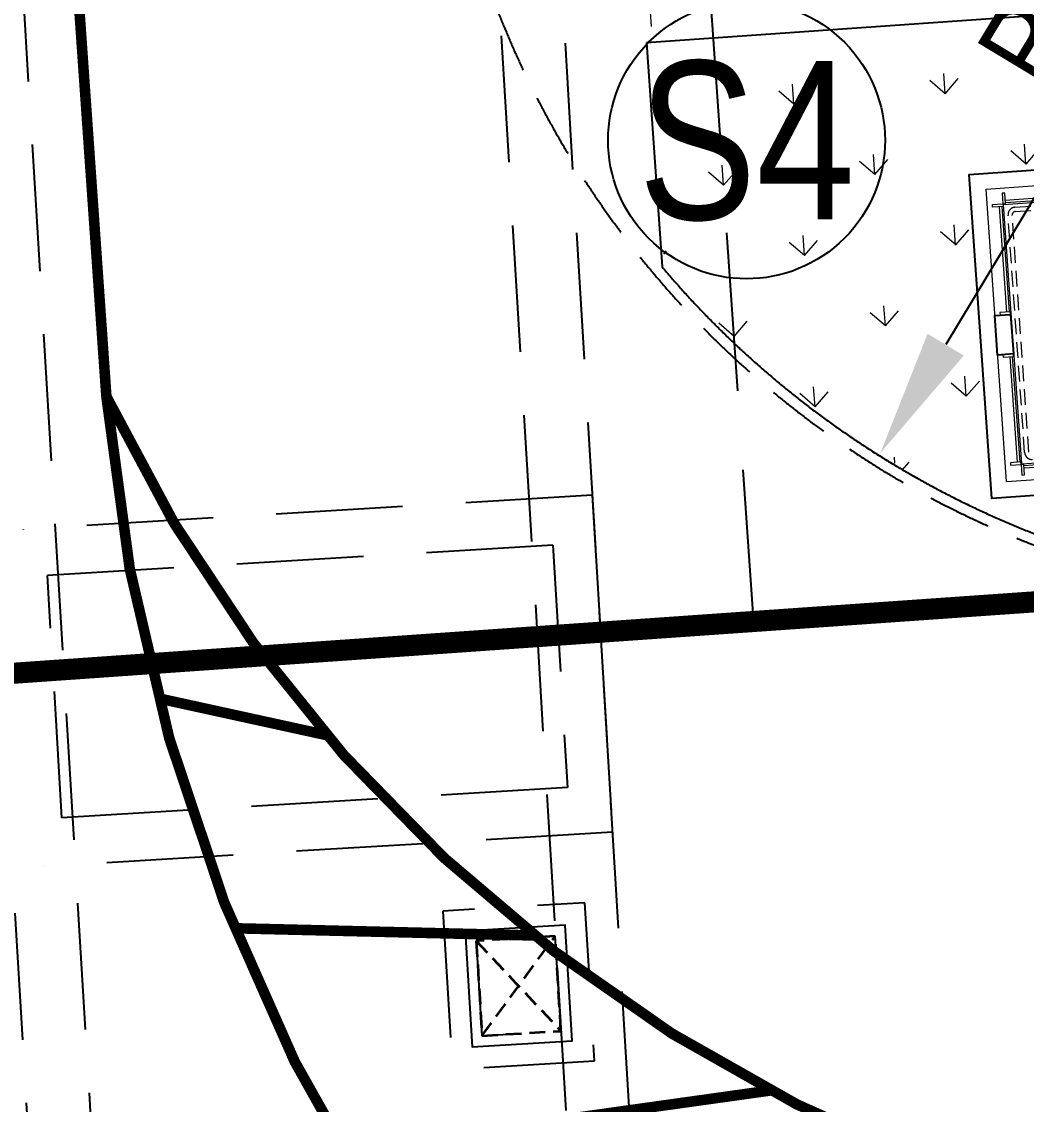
# Model space of a CAD drawing. Header units: millimetres. Extents: x 834681283 to 835686922, y 817551134 to 819407044.
# Drawn here: x 835220790 to 835230313, y 818085192 to 818095450 of the extents above; entities that cross this region are included whole.
import ezdxf
from ezdxf.enums import TextEntityAlignment as Align
from ezdxf.xclip import XClip

# ---------------------------------------------------------------- set-up
doc = ezdxf.new("R2010")
doc.units = ezdxf.units.MM
doc.header["$LTSCALE"] = 1200
doc.header["$MEASUREMENT"] = 0
doc.header["$XCLIPFRAME"] = 0
for name, pattern in [('P01-MAAN-P-EVA$0$HIDDEN', [0.375, 0.25, -0.125]), ('P01-MAGP-EVA-GREENERY$0$DASHED', [0.75, 0.5, -0.25]), ('P01-MAGP-EVA-GREENERY$0$DASHEDX2', [1.5, 1, -0.5]), ('P01-MAGP-EVA-GREENERY$0$HIDDEN2', [0.1875, 0.125, -0.0625]), ('P01-MAGP-EVA-GREENERY$0$HIDDENX2', [0.75, 0.5, -0.25]), ('P01-MAGP-EVA-GREENERY$0$M_RM1104', [6, 4, -2]), ('SITE BOUNDARY$0$PHANTOM', [2.5, 1.25, -0.25, 0.25, -0.25, 0.25, -0.25])]:
    doc.linetypes.add(name, pattern=pattern)
doc.layers.get('Defpoints').update_dxf_attribs({"color": 15})
for name, color, linetype, lineweight in [('AR-PLANT_AR_BS_MI_', 9, 'Continuous', 25), ('P01-MAAN-P-EVA$0$AR-DIM_AR_', 4, 'Continuous', 25), ('P01-MAGP-EVA-GREENERY$0$AR-HATCH_AR_', 8, 'Continuous', 13), ('P01-MAGP-EVA-GREENERY$0$AR-STAIR_AR_BS_MI_', 7, 'Continuous', 18), ('P01-MAGP-EVA-GREENERY$0$AR-WA-STEEL_AR_BS_MI_', 3, 'Continuous', 0), ('P01-MAGP-EVA-GREENERY$0$DR-PIT', 8, 'P01-MAGP-EVA-GREENERY$0$HIDDEN2', 35), ('P01-MAGP-EVA-GREENERY$0$LI-FIT', 8, 'Continuous', 25), ('P01-MAGP-EVA-GREENERY$0$RLP340', 8, 'P01-MAGP-EVA-GREENERY$0$HIDDEN2', 5), ('P01-MAGP-P-RF$0$AR-PLANT_AR_BS_MI_', 4, 'Continuous', 25), ('SITE BOUNDARY$0$AR-SIMS_BL_400', 1, 'SITE BOUNDARY$0$PHANTOM', 140)]:
    doc.layers.add(name, color=color, linetype=linetype, lineweight=lineweight)
for name, color, linetype in [('P01-MAAN-P-EVA$0$AW-TXT-FS', 4, 'Continuous'), ('P01-MAAN-P-EVA$0$HATCH', 9, 'Continuous'), ('P01-MAAN-P-EVA$0$RLP0830A', 6, 'Continuous'), ('P01-MAGP-EVA-GREENERY$0$0L_UTIL_MANHOLE COVER', 8, 'Continuous'), ('P01-MAGP-EVA-GREENERY$0$AR-FS-AR-EVA', 8, 'Continuous'), ('P01-MAGP-EVA-GREENERY$0$AR-LANDS_AR_MI_', 9, 'Continuous'), ('P01-MAGP-EVA-GREENERY$0$BOX-CULVERT', 8, 'P01-MAGP-EVA-GREENERY$0$DASHED'), ('P01-MAGP-EVA-GREENERY$0$MVA_MARKING', 254, 'Continuous')]:
    doc.layers.add(name, color=color, linetype=linetype)
doc.layers.get('P01-MAGP-EVA-GREENERY$0$BOX-CULVERT').off()
doc.styles.add('P01-MAAN-P-EVA$0$ARIAL', font='arial.ttf', dxfattribs={"width": 0.8})
doc.styles.add('P01-MAAN-P-EVA$0$STANDARD', font='arial.ttf', dxfattribs={"width": 0.8})
doc.dimstyles.new('P01-MAAN-P-EVA$0$DIM-500', dxfattribs={"dimscale": 400, "dimtxt": 2, "dimasz": 1, "dimexe": 1, "dimexo": 1, "dimgap": 1, "dimtad": 1, "dimdec": 0, "dimrnd": 0.1, "dimdsep": 46, "dimtxsty": 'P01-MAAN-P-EVA$0$ARIAL', "dimblk1": 'P01-MAAN-P-EVA$0$_OBLIQUE', "dimblk2": 'P01-MAAN-P-EVA$0$_OBLIQUE', "dimsah": 1, "dimcen": 5, "dimdle": 1, "dimclrd": 8, "dimclre": 8, "dimclrt": 4, "dimadec": 3, "dimazin": 2, "dimtfac": 1, "dimtdec": 0, "dimtix": 1, "dimtmove": 2, "dimatfit": 0, "dimldrblk": 'P01-MAAN-P-EVA$0$_OBLIQUE', "dimfxl": 1, "dimtolj": 1, "dimarcsym": 0})

# ---------------------------------------------------------------- blocks, each defined once
blk = doc.blocks.new('P01-MAGP-P-RF')
at = {"layer": 'P01-MAGP-P-RF$0$AR-PLANT_AR_BS_MI_', "lineweight": 13}
blk.add_lwpolyline([(835319975.4285933, 818155651.1053132, 0.520567152926035), (835304582.671299, 818174660.2844), (835238734.6727839, 818170056.9365556, 0.4142135623714282), (835224882.2184259, 818154122.0908312), (835228069.2674862, 818108533.3565245, 0.4142135623739243), (835244004.1132107, 818094680.9021666), (835289068.137734, 818097831.269449, 0.3152987003235073), (835307727.6125411, 818112940.8523319)], format="xyb", close=True, dxfattribs=at)
blk = doc.blocks.new('SITE BOUNDARY')
at = {"layer": 'SITE BOUNDARY$0$AR-SIMS_BL_400', "ltscale": 3, "const_width": 0.2}
blk.add_lwpolyline([(835205.967713655, 818187.3215969054), (835227.4017731363, 818191.1423574201, 0.04919379695137301), (835256.6874020555, 818199.3961517689), (835258.8234410972, 818200.232073454), (835285.938085068, 818202.0513295376), (835285.9727178891, 818201.4156632093), (835309.2716431464, 818202.6718212748), (835309.2208451042, 818203.6140114499), (835336.548215934, 818205.4478256224), (835336.7910000669, 818204.998000004), (835338.0060000003, 818193.445), (835338.3870000002, 818177.043), (835337.6760000006, 818162.317), (835336.3740000002, 818150.7069999996), (835335.9430000004, 818146.5350000003), (835335.0780000007, 818138.0100000005), (835334.5610000003, 818125.5499999999), (835334.7450000006, 818110.3709999997), (835335.6156377018, 818097.3093875501), (835212.7614046936, 818088.7203368283)], format="xyb", close=True, dxfattribs=at)
blk = doc.blocks.new('P01-MAAN-P-EVA$0$S4')
at = {"layer": 'P01-MAAN-P-EVA$0$AW-TXT-FS'}
blk.add_ellipse((0, 0), major_axis=(928.0773116786054, 928.0780118606084), ratio=0.9999999998938512, start_param=-0.7853985458079257, end_param=5.49778676137166, dxfattribs=at)
at = {"layer": 'P01-MAAN-P-EVA$0$AW-TXT-FS', "style": 'P01-MAAN-P-EVA$0$STANDARD', "width": 0.8}
blk.add_text('S4', height=1500.000018446309, dxfattribs=at).set_placement((-8.344650268554688e-07, 1.072883605957031e-06), align=Align.MIDDLE_CENTER)
blk = doc.blocks.new('*D1588')
at = {"layer": 'Defpoints', "color": 0, "transparency": 16777216}
for p in [(835233523.1371146, 818098984.3014456), (835228928.809072, 818091361.8248253)]:
    blk.add_point(p, dxfattribs=at)
at = {"layer": 'P01-MAAN-P-EVA$0$AR-DIM_AR_', "color": 8, "lineweight": -2, "transparency": 16777216}
blk.add_line((835233729.6237683, 818099326.8846645), (835229548.2690328, 818092389.574482), dxfattribs=at)
at = {"layer": 'P01-MAAN-P-EVA$0$AR-DIM_AR_', "color": 8, "transparency": 16777216}
blk.add_solid([(835229376.9774234, 818092492.8178087), (835229719.5606422, 818092286.3311551), (835228928.809072, 818091361.8248253)], dxfattribs=at)
at = {"layer": 'P01-MAAN-P-EVA$0$AR-DIM_AR_', "color": 4, "transparency": 16777216, "insert": (835230843.2923796, 818096104.2776327), "char_height": 800, "attachment_point": 5, "rotation": 58.921188778947105, "style": 'P01-MAAN-P-EVA$0$ARIAL'}
blk.add_mtext('\\A1;R8900', dxfattribs=at)
blk = doc.blocks.new('P01-MAAN-P-EVA$0$_OBLIQUE')
at = {"color": 0, "linetype": 'ByBlock'}
blk.add_line((-0.5, -0.5), (0.5, 0.5), dxfattribs=at)
blk = doc.blocks.new('P01-MAGP-EVA-GREENERY$0$BOX-CULVERT LINE')
at = {"layer": 'Defpoints', "linetype": 'P01-MAGP-EVA-GREENERY$0$DASHEDX2'}
for p, q in [((835213657.6, 818214667.8000004), (835225776.1245968, 818012938.6057324)), ((835213062.3, 818214572.2000004), (835225177.2192677, 818012902.6322484)), ((835218643.5, 818206715.0000005), (835228331.3000001, 818045447.8000004)), ((835219248.8000001, 818206645.2000004), (835228930.2, 818045483.8000004)), ((835226198.1782658, 818090963.6926446), (835220807.8581718, 818090639.8771614)), ((835226198.1782658, 818090963.6926446), (835226390.0649754, 818087769.4510304)), ((835215417.5380784, 818090316.0616784), (835220807.8581718, 818090639.8771614)), ((835225825.8821518, 818090490.516253), (835221034.4826986, 818090202.6800385)), ((835225825.8821518, 818090490.516253), (835225963.8007245, 818088194.6550922)), ((835221172.4031448, 818087906.8189905), (835221034.4826986, 818090202.6800385)), ((835225963.8007245, 818088194.6550922), (835221172.4031448, 818087906.8189905)), ((835226390.0649754, 818087769.45103), (835220999.7474892, 818087445.6357033)), ((835215609.4300026, 818087121.8203773), (835220999.7474889, 818087445.6357037))]:
    blk.add_line(p, q, dxfattribs=at)
at = {"layer": 'Defpoints', "linetype": 'P01-MAGP-EVA-GREENERY$0$DASHEDX2', "flags": 128}
for points in [[(835224781.9837838, 818087021.6761266), (835224871.9319016, 818085524.375443), (835226219.5025165, 818085605.328748), (835226129.5543988, 818087102.6294316), (835224781.9837838, 818087021.6761266)], [(835225099.4335442, 818086740.205613), (835225153.4024148, 818085841.825203), (835225902.0527562, 818085886.7992615), (835225848.0838856, 818086785.1796715), (835225099.4335442, 818086740.205613)]]:
    blk.add_lwpolyline(points, dxfattribs=at)
blk = doc.blocks.new('P01-MAGP-EVA-GREENERY$0$MVA_MARKING')
at = {"layer": 'P01-MAGP-EVA-GREENERY$0$MVA_MARKING', "linetype": 'P01-MAGP-EVA-GREENERY$0$M_RM1104', "const_width": 100}
blk.add_lwpolyline([(835221593.6120164, 818091898.2643687), (835217535.9692905, 818149940.5628519)], dxfattribs=at)
at = {"layer": 'P01-MAGP-EVA-GREENERY$0$MVA_MARKING', "const_width": 100}
for points in [[(835233344.5957812, 818083690.7936455, -0.2644055296901662), (835221593.6120164, 818091898.2643687, -1.467262198367068)], [(835228635.7218152, 818079351.8414712, -0.2150423633620672), (835221593.6120164, 818091898.2643683, 110.8781311973928)]]:
    blk.add_lwpolyline(points, format="xyb", dxfattribs=at)
for points in [[(835223679.014625, 818088690.480044), (835222086.967082, 818089038.5866233)], [(835225646.6901972, 818086791.6491251), (835222807.5155687, 818086860.2412484)], [(835227885.2862626, 818085322.7407612), (835223829.8158305, 818084754.5660926)]]:
    blk.add_lwpolyline(points, dxfattribs=at)
at = {"layer": 'P01-MAGP-EVA-GREENERY$0$MVA_MARKING'}
for centre, radius, start, end in [((835234686.8842167, 818098128.5310638), 14500, 205.4468455548461, 264.6884323359124), ((835239026.1536353, 818093433.3515676), 17500, 185.0324117862177, 233.5772123850309)]:
    blk.add_arc(centre, radius, start, end, dxfattribs=at)
blk = doc.blocks.new('P01-MAGP-EVA-GREENERY')
at = {"layer": 'P01-MAGP-EVA-GREENERY$0$AR-HATCH_AR_'}
h = blk.add_hatch(dxfattribs=at)
h.set_pattern_fill('GRASS', color=256, scale=40, style=0)
h.set_pattern_definition([(93.99896719781333, (0, 1.588186776101813e-22), (-766.7729180866883, 666.5697951775445), [190.5, -1246.3409792]), (48.99896719781343, (0, 1.588186776101813e-22), (-766.7729181779772, 666.5697952569036), [190.4999999999999, -825.5000000000007]), (138.9989671978134, (0, 1.588186776101813e-22), (-666.5697952569036, -766.7729181779772), [190.4999999999999, -825.5000000000002])])
edge = h.paths.add_edge_path()
edge.add_line((835226712.3012631, 818095250.383024), (835226860.797747, 818093126.2341262))
edge.add_arc((835233591.8629498, 818098794.8107725), 8799.99999705957, 220.1024574606251, 273.9989487778228)
edge.add_line((835234205.5588546, 818090016.2358716), (835248640.3368407, 818091025.3477428))
edge.add_line((835248640.3368416, 818091025.3477436), (835248556.025047, 818092231.380533))
edge.add_line((835248556.0250465, 818092231.3805327), (835229985.3496876, 818090933.1287972))
edge.add_line((835229985.3496884, 818090933.1287967), (835229770.7640165, 818094002.6420009))
edge.add_line((835229770.7640164, 818094002.6420014), (835249450.8811269, 818095378.4519004))
edge.add_line((835249450.8811263, 818095378.4519005), (835249425.4965401, 818095741.562455))
edge.add_line((835249425.4965396, 818095741.5624549), (835238220.6945225, 818094958.249334))
edge.add_line((835238220.6945231, 818094958.2493341), (835238144.4005833, 818096049.5862038))
edge.add_line((835238144.4005831, 818096049.5862038), (835226712.301263, 818095250.3830247))
h.paths.add_polyline_path([(835252255.8944081, 818095574.546012), (835250199.0551572, 818095430.7550569), (835250173.6705359, 818095793.8661071), (835252230.509788, 818095937.6570615)])
at = {"layer": 'P01-MAGP-EVA-GREENERY$0$0L_UTIL_MANHOLE COVER'}
blk.add_lwpolyline([(835224993.6169581, 818086834.0291188), (835225059.5789112, 818085736.0086176), (835226007.8210417, 818085792.9728568), (835225941.9122211, 818086890.9965497)], close=True, dxfattribs=at)
at = {"layer": 'P01-MAGP-EVA-GREENERY$0$AR-FS-AR-EVA', "linetype": 'P01-MAGP-EVA-GREENERY$0$HIDDENX2'}
blk.add_lwpolyline([(835224713.9505231, 818098168.1473783, 0.4143529350821796), (835234212.532674, 818089916.4793391), (835250971.6385103, 818091088.0811954), (835251390.067534, 818085102.689203), (835234630.9838523, 818083931.0889088, 0.4142138356435355), (835226373.3227178, 818074432.0794662)], format="xyb", dxfattribs=at)
at = {"layer": 'P01-MAGP-EVA-GREENERY$0$AR-LANDS_AR_MI_'}
blk.add_lwpolyline([(835226712.3012631, 818095250.383024), (835226860.797747, 818093126.2341273, 0.2396011373616461), (835234205.5588546, 818090016.2358716, -1.969648956462981e-11), (835248640.3368416, 818091025.3477436), (835248556.0250465, 818092231.3805327), (835229985.3496884, 818090933.1287967), (835229770.7640164, 818094002.6420014), (835249450.8811263, 818095378.4519005), (835249425.4965396, 818095741.5624549), (835238220.6945231, 818094958.2493341), (835238144.4005831, 818096049.5862038)], format="xyb", close=True, dxfattribs=at)
at = {"layer": 'P01-MAGP-EVA-GREENERY$0$AR-STAIR_AR_BS_MI_'}
for p, q in [((835226760.6967968, 818095404.1332631), (835226634.7512952, 818097205.7058731)), ((835229930.8599534, 818093863.4633695), (835252415.9901829, 818095435.3683544)), ((835230097.3593383, 818093718.7223774), (835252582.4895377, 818095290.6273606)), ((835230124.5236124, 818091093.2243924), (835229930.8599534, 818093863.4633695)), ((835230113.523524, 818093759.950011), (835230867.6829036, 818093812.672271)), ((835230115.2669858, 818093735.0108874), (835230869.4263648, 818093787.7331476)), ((835230128.5926589, 818092698.3773946), (835230058.7817676, 818093696.9790598)), ((835230153.5317862, 818092700.1208569), (835230083.7208947, 818093698.7225224)), ((835230269.2646027, 818091259.7237866), (835230097.3593383, 818093718.7223774)), ((835230269.2646027, 818091259.7237866), (835248534.6851512, 818092536.6356729)), ((835230124.5236124, 818091093.2243924), (835248545.5643058, 818092381.0154815)), ((835230228.036954, 818091275.8881687), (835230158.2314967, 818092274.412137)), ((835230252.9760802, 818091277.6316307), (835230183.1706237, 818092276.1555989)), ((835230289.2645292, 818091246.0853463), (835231043.4239054, 818091298.8076508)), ((835230291.0079913, 818091221.1462194), (835231045.1673679, 818091273.8685237))]:
    blk.add_line(p, q, dxfattribs=at)
at = {"layer": 'P01-MAGP-EVA-GREENERY$0$AR-WA-STEEL_AR_BS_MI_', "color": 7}
for points in [[(835230090.9555027, 818093724.2893), (835230115.8946347, 818093726.0327616), (835230108.9207833, 818093825.7893351), (835230083.9816507, 818093824.0458729)], [(835229992.9424348, 818093692.3763182), (835229991.1989719, 818093717.3154511), (835230090.9555025, 818093724.2893), (835230092.6989642, 818093699.3501673)], [(835230062.7533691, 818092693.7746558), (835230064.4968313, 818092668.8355232), (835230164.2533612, 818092675.8093724), (835230162.5098991, 818092700.748505)], [(835230090.6487658, 818092294.748533), (835230092.3922281, 818092269.8094001), (835230192.1487584, 818092276.7832495), (835230190.4052962, 818092301.7223821)], [(835230162.1977453, 818091271.2854347), (835230163.9412076, 818091246.3463022), (835230263.6977376, 818091253.3201513), (835230261.9542751, 818091278.2592839)], [(835230270.6715927, 818091153.5635382), (835230295.6107255, 818091155.3070008), (835230288.6368695, 818091255.0636148), (835230263.6977376, 818091253.3201513)]]:
    blk.add_lwpolyline(points, close=True, dxfattribs=at)
at = {"layer": 'P01-MAGP-EVA-GREENERY$0$DR-PIT'}
for p, q in [((835225153.4024158, 818085841.8252044), (835225848.0838861, 818086785.1796728)), ((835225099.4335451, 818086740.2056137), (835225902.0527573, 818085886.7992628))]:
    blk.add_line(p, q, dxfattribs=at)
blk.add_lwpolyline([(835225848.0838859, 818086785.1796728), (835225099.4335451, 818086740.2056137), (835225153.4024158, 818085841.8252044), (835225902.0527573, 818085886.7992628)], close=True, dxfattribs=at)
at = {"layer": 'P01-MAGP-EVA-GREENERY$0$LI-FIT'}
blk.add_lwpolyline([(835230164.2533617, 818092675.8093724), (835230190.4052963, 818092301.7223821), (835230040.7704853, 818092291.2616102), (835230014.618552, 818092665.3486007)], close=True, dxfattribs=at)
at = {"layer": 'P01-MAGP-EVA-GREENERY$0$RLP340'}
for p, q in [((835230204.5445422, 818093691.1301237), (835252589.9182397, 818095256.0612651)), ((835230207.3340794, 818093651.2275113), (835252592.707777, 818095216.1586521)), ((835230296.8568525, 818091366.9089956), (835230139.5966607, 818093616.4188609)), ((835230336.759465, 818091369.6985334), (835230179.4992732, 818093619.2083987))]:
    blk.add_line(p, q, dxfattribs=at)
for centre, radius, start, end in [((835230209.4262316, 818093621.3005519), 70, 93.99896823156158, 183.9989682315615), ((835230209.4262316, 818093621.3005519), 30.00000000000003, 93.99896823156158, 183.9989682315615), ((835230366.6864231, 818091371.7906858), 70, 183.9989682315615, 273.9989682315615)]:
    blk.add_arc(centre, radius, start, end, dxfattribs=at)
at = {"layer": 'P01-MAGP-EVA-GREENERY$0$BOX-CULVERT', "rotation": 359.9999999999997}
blk.add_blockref('P01-MAGP-EVA-GREENERY$0$BOX-CULVERT LINE', (0, 1.588186776101813e-22), dxfattribs=at)
at = {"layer": 'P01-MAGP-EVA-GREENERY$0$MVA_MARKING', "rotation": 359.9999999999999}
blk.add_blockref('P01-MAGP-EVA-GREENERY$0$MVA_MARKING', (0, 1.588186776101813e-22), dxfattribs=at)
blk = doc.blocks.new('12027_SITE')
at = {"layer": 'Defpoints'}
blk.add_lwpolyline([(835304.582671299, 818174.6602844), (835238.7346727839, 818170.0569365557, 0.4142135623665788), (835224.8822184259, 818154.1220908312), (835228.0692674862, 818108.5333565245, 0.4142135623822082), (835244.0041132107, 818094.6809021666), (835289.0681377341, 818097.831269449, 0.3152987003272162), (835307.727612541, 818112.9408523319), (835319.9754285933, 818155.6511053132, 0.5205671529366895), (835304.582671299, 818174.6602844)], format="xyb", close=True, dxfattribs=at)
blk = doc.blocks.new('P01-MAAN-P-EVA')
at = {"layer": 'P01-MAAN-P-EVA$0$HATCH', "ltscale": 0.1}
h = blk.add_hatch(dxfattribs=at)
h.set_pattern_fill('_USER', color=240, scale=1000, angle=45, pattern_type=0)
h.set_pattern_definition([(45, (0, 0), (-707.1067811865474, 707.1067811865476), [])])
edge = h.paths.add_edge_path()
edge.add_arc((835196988.9345523, 818165276.9745445), 4500.000000514357, 18.141599978340707, 95.30201113692448, ccw=False)
edge.add_line((835201265.2391587, 818166678.1236862), (835207845.7257276, 818146594.4902254))
edge.add_line((835207845.7257276, 818146594.4902254), (835213873.1115303, 818060376.1242896))
edge.add_line((835213873.1115303, 818060376.1242896), (835249478.7595128, 818062865.2572773))
edge.add_line((835249478.7595128, 818062865.2572773), (835248373.9996351, 818055694.0373124))
edge.add_line((835248373.9996351, 818055694.0373124), (835252894.9996349, 818008746.0373122))
edge.add_line((835252894.9996349, 818008746.0373122), (835250407.9996349, 818006215.0373122))
edge.add_line((835250407.9996349, 818006215.0373122), (835243260.9996346, 818005049.0373126))
edge.add_line((835243260.9996346, 818005049.0373126), (835236208.1431193, 818004470.2020658))
edge.add_line((835236208.1431193, 818004470.2020658), (835241212.9533161, 818020285.1361902))
edge.add_line((835241212.9533161, 818020285.1361902), (835241220.2103381, 818039416.008414))
edge.add_line((835241220.2103381, 818039416.008414), (835229055.7083666, 818038576.0394297))
edge.add_line((835229055.7083666, 818038576.0394297), (835228294.9256233, 818049593.7595501))
edge.add_line((835228294.9256233, 818049593.7595501), (835229458.61106, 818057956.1832129))
edge.add_line((835229458.61106, 818057956.1832129), (835210625.7706214, 818056639.6099429))
edge.add_line((835210625.7706214, 818056639.6099429), (835209478.331739, 818073053.0781873))
edge.add_line((835209478.331739, 818073053.0781873), (835194734, 818069578))
edge.add_line((835194734, 818069578), (835179214, 818138785))
edge.add_line((835179214, 818138785), (835191844, 818148372))
edge.add_line((835191844, 818148372), (835202738.5886738, 818150939.9030486))
edge.add_line((835202738.5886738, 818150939.9030486), (835196573.10963, 818169757.7210938))
at = {"layer": 'P01-MAAN-P-EVA$0$RLP0830A', "linetype": 'P01-MAAN-P-EVA$0$HIDDEN', "ltscale": 5}
blk.add_line((835220820.8501835, 818189969.2650999), (835227725.926216, 818089751.4021077), dxfattribs=at)
blk.add_blockref('P01-MAAN-P-EVA$0$S4', (835227660.8517534, 818094326.167668))
at = {"layer": 'P01-MAAN-P-EVA$0$AR-DIM_AR_'}
dim = blk.add_radius_dim(center=(835233523.1371146, 818098984.3014456), mpoint=(835228928.809072, 818091361.8248253), dimstyle='P01-MAAN-P-EVA$0$DIM-500', override={"dimasz": 3}, dxfattribs=at)
dim.commit()
dim.dimension.update_dxf_attribs({"geometry": '*D1588', "text_midpoint": (835230843.2923796, 818096104.2776327)})

msp = doc.modelspace()

# ---------------------------------------------------------------- linework, layer by layer
at = {"layer": 'AR-PLANT_AR_BS_MI_', "lineweight": 13}
msp.add_lwpolyline([(835319975.4285933, 818155651.1053131, 0.520567152926035), (835304582.671299, 818174660.2844), (835238734.6727839, 818170056.9365556, 0.4142135623714282), (835224882.2184259, 818154122.090831), (835228069.2674862, 818108533.3565245, 0.4142135623739243), (835244004.1132107, 818094680.9021666), (835289068.137734, 818097831.269449, 0.3152987003235073), (835307727.612541, 818112940.8523318)], format="xyb", close=True, dxfattribs=at)

# ---------------------------------------------------------------- block references
ref = msp.add_blockref('SITE BOUNDARY', (0, 0), dxfattribs=dict(xscale=1000, yscale=1000, zscale=1000))
XClip(ref).set_block_clipping_path([(835171.4179906907, 818003.0079180738), (835381.5676709538, 818003.0079180738), (835380.9419443216, 818241.1415228392), (835171.4179906907, 818241.1415228392)])
ref = msp.add_blockref('12027_SITE', (0, 0), dxfattribs=dict(xscale=1000, yscale=1000, zscale=1000))
XClip(ref).set_block_clipping_path([(835171.4179906907, 818003.0079180738), (835381.5676709538, 818241.1415228392)])
ref = msp.add_blockref('P01-MAGP-EVA-GREENERY', (0, 0))
XClip(ref).set_block_clipping_path([(835304579.184374, 818174710.1626656), (835305796.165823, 818174873.3149368), (835307662.0338197, 818174689.8070786), (835310520.3633885, 818174065.1796945), (835313081.8681743, 818173026.565997), (835315581.7919986, 818171259.1109881), (835317651.2761323, 818169000.3924677), (835319046.8494221, 818167007.0337248), (835320133.4085228, 818164236.8954862), (835320669.2049217, 818161588.339545), (835320843.1778568, 818158211.368624), (835320023.4914253, 818155637.3225639), (835307775.6753732, 818112927.0695825), (835307486.5656325, 818111403.7745718), (835306472.3023188, 818108849.5676203), (835303557.4701333, 818104111.4948183), (835299124.0129836, 818101088.6384549), (835297415.7114913, 818099718.8653644), (835294427.9237889, 818098869.5449544), (835299696.7221286, 818083540.2194344), (835299696.7221286, 818003007.9180738), (835381567.6709538, 818003007.9180738), (835381567.6709538, 818241141.5228392), (835171417.9906907, 818241141.5228392), (835171417.9906907, 818003007.9180738), (835299646.7221286, 818003007.9180738), (835299646.7221286, 818083531.8665625), (835294380.6194693, 818098853.3491247), (835289071.6246588, 818097781.3911836), (835244007.6001352, 818094631.0239012), (835243402.3726704, 818094599.0591453), (835242636.0318141, 818094583.6296563), (835241827.5000405, 818094619.5304664), (835240278.7908783, 818094803.1013474), (835238615.9808831, 818095198.6516088), (835236837.1062446, 818095894.4355551), (835235914.818166, 818096333.9795084), (835235308.0351869, 818096662.1879468), (835233986.3356233, 818097536.8864938), (835232722.909551, 818098548.7006296), (835231238.5995908, 818100145.3524557), (835230243.8710234, 818101523.0034088), (835229459.3735335, 818102997.1350085), (835228749.5628562, 818104567.991932), (835228038.0088664, 818107442.8705243), (835228019.3892208, 818108529.8695997), (835224832.3401604, 818154118.6039063), (835224786.1936965, 818154547.7584285), (835224773.2807815, 818155026.8918852), (835224783.5408298, 818155896.2038279), (835224816.9600604, 818156261.0471077), (835224880.3945836, 818156930.3651428), (835224980.8038678, 818157693.5020338), (835225188.0995655, 818158657.4187651), (835225368.2602261, 818159369.90378), (835225838.1759521, 818160711.976452), (835226139.2108691, 818161405.4137219), (835226545.7954304, 818162235.3437661), (835227243.4511546, 818163421.3939792), (835227831.7674248, 818164241.3849411), (835228201.1016024, 818164708.4587804), (835228901.1138991, 818165512.979474), (835229693.714691, 818166280.4427017), (835231339.2155919, 818167719.4297662), (835233198.9440969, 818168772.0604982), (835234724.5905447, 818169505.6878428), (835236291.5872612, 818169941.2428173), (835238731.1858591, 818170106.814821)])
msp.add_blockref('P01-MAGP-P-RF', (0, 0))

# ---------------------------------------------------------------- next in the draw order: block references
msp.add_blockref('P01-MAAN-P-EVA', (2.384185791015625e-07, -2.384185791015625e-07))

doc.saveas('drawing.dxf')
